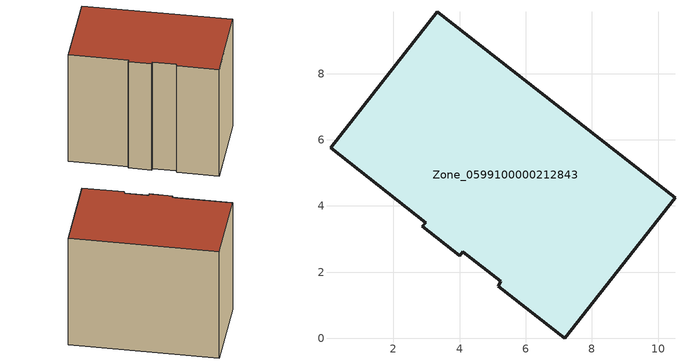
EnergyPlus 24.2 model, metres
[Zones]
Zone_0599100000212843
 floor ground (C_G): 2.98,3.5 0.1,5.77 3.33,9.87 10.51,4.25 7.18,0 5.17,1.58 5.24,1.73 4.1,2.62 4,2.5 2.88,3.38 z4.02
 wall outside (C_F): 7.18,0 10.51,4.25 3.33,9.87 0.1,5.77 2.98,3.5 2.88,3.38 4,2.5 4.1,2.62 5.24,1.73 5.17,1.58 7.18,0 z4.02:11.69
 roof outside (C_R): 0.1,5.77 2.98,3.5 2.88,3.38 4,2.5 4.1,2.62 5.24,1.73 5.17,1.58 7.18,0 10.51,4.25 3.33,9.87 z11.69
[BUILDING]
Pand.0599100000212843: North Axis=0; Terrain=City; Loads Convergence Tolerance Value=0.04; Temperature Convergence Tolerance Value=0.4; Solar Distribution=FullExterior; Maximum Number of Warmup Days=25; Minimum Number of Warmup Days=1
[Site:Location]
Rotterdam.The.Hague.AP_ZH_NLD Design_Conditions: Latitude=51.96; Longitude=4.45; Time Zone=1; Elevation=-4.5
[SITE:GROUNDTEMPERATURE:BUILDINGSURFACE]
18, 18, 18, 18, 18, 18, 18, 18, 18, 18, 18, 18
[MATERIAL] Thermal Absorptance=0.9; Solar Absorptance=0.7; Visible Absorptance=0.7
Name | Roughness | Thickness | Conductivity | Density | Specific Heat
G.TC.1975-1991 | MediumSmooth | 0.15 | 0.288461 | 540 | 1210
F.TC.1975-1991 | Rough | 0.3 | 0.230769 | 1920 | 840
R.TC.1975-1991 | MediumRough | 0.2 | 0.153846 | 1500 | 1000
[CONSTRUCTION]
C_G: G.TC.1975-1991
C_F: F.TC.1975-1991
C_R: R.TC.1975-1991
[ZONE]
Zone_0599100000212843: Type=1; Multiplier=1; Ceiling Height=Autocalculate; Volume=Autocalculate; Floor Area=autocalculate; Part of Total Floor Area=Yes
[ZONEINFILTRATION:DESIGNFLOWRATE]
Infil_Zone_0599100000212843: Zone or ZoneList or Space or SpaceList=Zone_0599100000212843; Schedule=AlwaysOn; Design Flow Rate Calculation Method=Flow/Area; Flow Rate per Floor Area=0.003; Constant Term Coefficient=1; Temperature Term Coefficient=0; Velocity Term Coefficient=0; Velocity Squared Term Coefficient=0
[HVACTEMPLATE:ZONE:IDEALLOADSAIRSYSTEM]
Zone_0599100000212843: Maximum Heating Supply Air Temperature=50; Minimum Cooling Supply Air Temperature=13; Maximum Heating Supply Air Humidity Ratio=0.0156; Minimum Cooling Supply Air Humidity Ratio=0.0077; Heating Limit=NoLimit; Cooling Limit=NoLimit; Dehumidification Control Type=ConstantSensibleHeatRatio; Cooling Sensible Heat Ratio=0.7; Dehumidification Setpoint=60; Humidification Control Type=None; Humidification Setpoint=30; Outdoor Air Method=None; Outdoor Air Flow Rate per Person=0.00944; Outdoor Air Flow Rate per Zone Floor Area=0; Outdoor Air Flow Rate per Zone=0; Demand Controlled Ventilation Type=None; Outdoor Air Economizer Type=NoEconomizer; Heat Recovery Type=None; Sensible Heat Recovery Effectiveness=0.7; Latent Heat Recovery Effectiveness=0.65
[ZONECONTROL:THERMOSTAT]
ThermostatControl_Zone_0599100000212843: Zone or ZoneList=Zone_0599100000212843; Control Type Schedule=DualSetpointControlType; Control 1=Thermostat_Zone_0599100000212843; Temperature Difference Between Cutout And Setpoint=0
[THERMOSTATSETPOINT:DUALSETPOINT]
Thermostat_Zone_0599100000212843: Heating Setpoint Temperature Schedule=HeatingSetpoint_Zone_0599100000212843; Cooling Setpoint Temperature Schedule=CoolingSetpoint_Zone_0599100000212843
[SCHEDULE:COMPACT]
HeatingSetpoint_Zone_0599100000212843: Through: 12/31, For: AllDays, Until: 24:00, 21
CoolingSetpoint_Zone_0599100000212843: Through: 12/31, For: AllDays, Until: 24:00, 24
DualSetpointControlType: Through: 12/31, For: AllDays, Until: 24:00, 4
AlwaysOn: Through: 12/31, For: AllDays, Until: 24:00, 1
